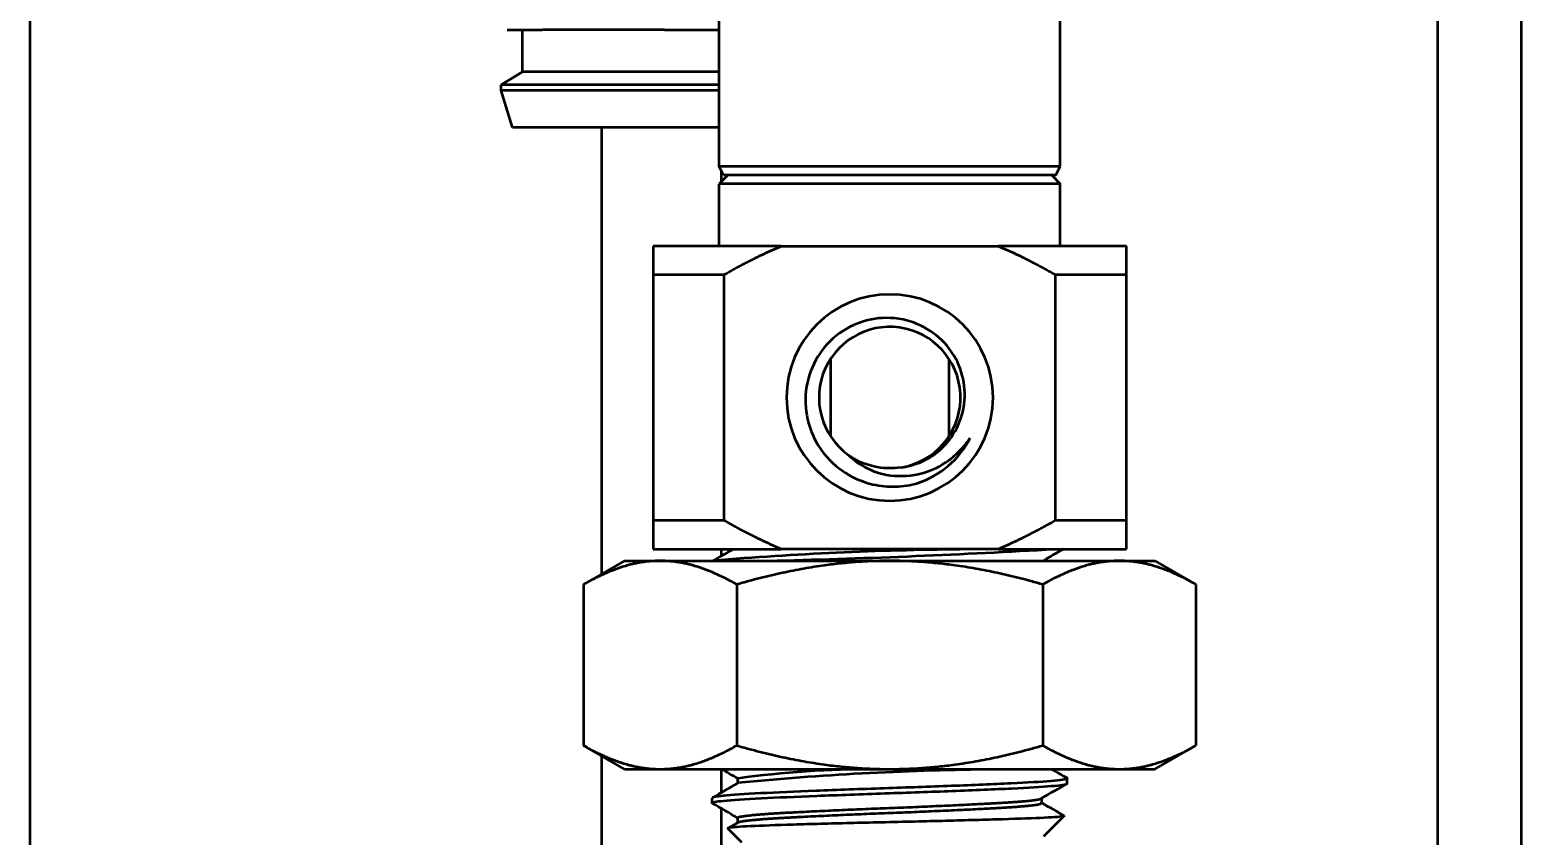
# Model space of a CAD drawing. Header units: millimetres. Extents: x 0 to 420, y 0 to 297.
# Drawn here: x 80.62 to 86.34, y 124.31 to 127.41 of the extents above; entities that cross this region are included whole.
import ezdxf

# ---------------------------------------------------------------- set-up
doc = ezdxf.new("R2010")
doc.units = ezdxf.units.MM
doc.header["$LTSCALE"] = 0.75
doc.layers.add('Visible', color=7, linetype='Continuous', lineweight=50)

msp = doc.modelspace()

# ---------------------------------------------------------------- linework, layer by layer
at = {"layer": 'Visible', "extrusion": (0, 1, 0)}
for p, q in [((80.6247, 132.6607), (80.6247, 120.5178)), ((83.2665, 126.8812), (83.2665, 132.6607)), ((86.0186, 132.6607), (86.0186, 119.0892)), ((84.5728, 126.8812), (84.5728, 132.1758)), ((86.339, 131.1218), (86.339, 120.5178)), ((82.4537, 127.4058), (82.5877, 127.4058)), ((82.5124, 127.2451), (82.5124, 127.4058)), ((83.0567, 127.4058), (82.5877, 127.4058)), ((83.0567, 127.4058), (83.2665, 127.4058)), ((82.5124, 127.2451), (82.4312, 127.1951)), ((83.2665, 127.2451), (82.5124, 127.2451)), ((83.2665, 127.1951), (82.4312, 127.1951)), ((82.4312, 127.1737), (82.4312, 127.1951)), ((83.2665, 127.1737), (82.4312, 127.1737)), ((82.474, 127.0308), (82.4312, 127.1737)), ((83.2665, 127.0308), (82.474, 127.0308)), ((82.8146, 127.0308), (82.8146, 125.3185)), ((84.5728, 126.8812), (83.2665, 126.8812)), ((83.2828, 126.8486), (83.2665, 126.8812)), ((83.274, 126.8662), (83.274, 126.8234)), ((84.5565, 126.8486), (84.5728, 126.8812)), ((83.2992, 126.8486), (83.2665, 126.8159)), ((84.5728, 126.8159), (83.2665, 126.8159)), ((83.2665, 126.5764), (83.2665, 126.8159)), ((84.5565, 126.8486), (83.2828, 126.8486)), ((84.5401, 126.8486), (84.5728, 126.8159)), ((84.5728, 126.5764), (84.5728, 126.8159)), ((83.504, 126.5764), (83.0125, 126.5764)), ((83.0125, 126.5764), (83.0125, 126.4676)), ((83.504, 126.5764), (84.3354, 126.5764)), ((84.8268, 126.5764), (84.3354, 126.5764)), ((84.8268, 126.4676), (84.8268, 126.5764)), ((83.0125, 126.4676), (83.2857, 126.4676)), ((83.0125, 126.4676), (83.0125, 125.5241)), ((83.2857, 125.5241), (83.2857, 126.4676)), ((84.5536, 126.4676), (84.5536, 125.5241)), ((84.5536, 126.4676), (84.8268, 126.4676)), ((84.8268, 125.5241), (84.8268, 126.4676)), ((83.6929, 126.1443), (83.6929, 125.8474)), ((84.1464, 126.1443), (84.1464, 125.8474)), ((83.2857, 125.5241), (83.0125, 125.5241)), ((83.0125, 125.5241), (83.0125, 125.4153)), ((84.8268, 125.5241), (84.5536, 125.5241)), ((84.8268, 125.4153), (84.8268, 125.5241)), ((83.0125, 125.4153), (83.504, 125.4153)), ((83.274, 125.4153), (83.274, 125.3884)), ((84.3354, 125.4153), (83.504, 125.4153)), ((84.3354, 125.4153), (84.8268, 125.4153)), ((82.9037, 125.3699), (82.7465, 125.2792)), ((82.9037, 125.3699), (83.0398, 125.3699)), ((83.0398, 125.3699), (83.9197, 125.3699)), ((83.9197, 125.3699), (84.7995, 125.3699)), ((84.7995, 125.3699), (84.9357, 125.3699)), ((84.9357, 125.3699), (85.0928, 125.2792)), ((82.7465, 125.2792), (82.7465, 124.6624)), ((83.3331, 125.2792), (83.3331, 124.6624)), ((84.5062, 125.2792), (84.5062, 124.6624)), ((85.0928, 125.2792), (85.0928, 124.6624)), ((82.9037, 124.5716), (82.7465, 124.6624)), ((84.9357, 124.5716), (85.0928, 124.6624)), ((82.8146, 124.6231), (82.8146, 120.5178)), ((82.9037, 124.5716), (83.0398, 124.5716)), ((83.0398, 124.5716), (83.9197, 124.5716)), ((83.274, 124.5716), (83.274, 124.4813)), ((83.9197, 124.5716), (84.7995, 124.5716)), ((84.7995, 124.5716), (84.9357, 124.5716)), ((83.3375, 124.518), (83.3375, 124.5361)), ((84.6, 124.5172), (84.6, 124.5361)), ((83.2393, 124.4416), (83.2393, 124.4605)), ((84.5018, 124.4416), (84.5018, 124.4597)), ((83.274, 124.4208), (83.274, 119.0892)), ((83.3527, 124.2904), (83.2992, 124.3439)), ((83.3375, 124.3668), (83.3375, 124.3849)), ((84.5106, 124.3144), (84.588, 124.3918))]:
    msp.add_line(p, q, dxfattribs=at)
at = {"layer": 'Visible', "extrusion": (-2e-16, 0, -1)}
msp.add_circle((-83.9197, 125.9959), 0.3957, dxfattribs=at)
at = {"layer": 'Visible'}
for centre, radius, start, end in [((83.9197, 125.9959), 0.2711, 279.3992, 234.3992), ((83.9197, 125.9959), 0.3447, 288.1105, 333.1105), ((84.3108, 112.3673), 13.0471, 90.53214, 94.6967), ((82.7294, 156.4609), 31.0991, 271.39719, 273.36004), ((83.8793, 120.4263), 4.1454, 90.2266, 97.5103), ((84.4251, 113.1946), 11.3763, 90.6841, 95.4788)]:
    msp.add_arc(centre, radius, start, end, dxfattribs=at)
at = {"layer": 'Visible', "extrusion": (-2e-16, 0, -1)}
msp.add_arc((-83.9197, 125.9959), 0.2711, 260.6008, 305.6008, dxfattribs=at)
at = {"layer": 'Visible'}
for points, weights in [([(83.2857, 126.4676), (83.4005, 126.5333), (83.504, 126.5764)], [1.5934730558, 1.64725043909, 1.68452865899]), ([(84.3354, 126.5764), (84.4389, 126.5333), (84.5536, 126.4676)], [1.6845144357, 1.64723653055, 1.59345960133]), ([(83.504, 125.4153), (83.4005, 125.4584), (83.2857, 125.5241)], [1.6845144357, 1.64723653055, 1.59345960133]), ([(84.5536, 125.5241), (84.4389, 125.4584), (84.3354, 125.4153)], [1.59345960133, 1.64723653055, 1.6845144357]), ([(83.0398, 125.3699), (82.9037, 125.3699), (82.7465, 125.2792)], [1.80221813275, 1.80221813275, 1.67282469248]), ([(83.3331, 125.2792), (83.1759, 125.3699), (83.0398, 125.3699)], [1.67282469248, 1.80221813275, 1.80221813275]), ([(83.9197, 125.3699), (83.6474, 125.3699), (83.3331, 125.2792)], [1.80221813275, 1.80221813275, 1.67282469248]), ([(84.5062, 125.2792), (84.1919, 125.3699), (83.9197, 125.3699)], [1.67282469248, 1.80221813275, 1.80221813275]), ([(84.7995, 125.3699), (84.6634, 125.3699), (84.5062, 125.2792)], [1.80221813275, 1.80221813275, 1.67282469248]), ([(85.0928, 125.2792), (84.9357, 125.3699), (84.7995, 125.3699)], [1.67282469248, 1.80221813275, 1.80221813275]), ([(82.7465, 124.6624), (82.9037, 124.5716), (83.0398, 124.5716)], [1.67282469248, 1.80221813275, 1.80221813275]), ([(83.0398, 124.5716), (83.1759, 124.5716), (83.3331, 124.6624)], [1.80221813275, 1.80221813275, 1.67282469248]), ([(83.3331, 124.6624), (83.6474, 124.5716), (83.9197, 124.5716)], [1.67282469248, 1.80221813275, 1.80221813275]), ([(83.9197, 124.5716), (84.1919, 124.5716), (84.5062, 124.6624)], [1.80221813275, 1.80221813275, 1.67282469248]), ([(84.5062, 124.6624), (84.6634, 124.5716), (84.7995, 124.5716)], [1.67282469248, 1.80221813275, 1.80221813275]), ([(84.7995, 124.5716), (84.9357, 124.5716), (85.0928, 124.6624)], [1.80221813275, 1.80221813275, 1.67282469248])]:
    msp.add_rational_spline(points, weights, degree=2, dxfattribs=at)
for points, knots in [([(83.9639, 125.7284), (83.9858, 125.7311), (84.0073, 125.7364), (84.0488, 125.7522), (84.0687, 125.7627), (84.1197, 125.7983), (84.1448, 125.8264), (84.1822, 125.8852), (84.1955, 125.9188), (84.2099, 125.9948), (84.2079, 126.0336), (84.1931, 126.1035), (84.1786, 126.1379), (84.1341, 126.2045), (84.1046, 126.2315), (84.0434, 126.2722), (84.0079, 126.287), (83.9268, 126.304), (83.8856, 126.3025), (83.8115, 126.2882), (83.7746, 126.2734), (83.7026, 126.2272), (83.6736, 126.1964), (83.6295, 126.1325), (83.6131, 126.0949), (83.5937, 126.0089), (83.5948, 125.9654), (83.6086, 125.8865), (83.624, 125.8464), (83.6726, 125.7693), (83.7048, 125.7383), (83.7724, 125.6907), (83.8127, 125.6728), (83.8838, 125.6565), (83.913, 125.6538), (83.9708, 125.6557), (83.9993, 125.6602), (84.0268, 125.6682)], [0.000001, 0.000001, 0.000001, 0.000001, 0.046372, 0.046372, 0.093379, 0.093379, 0.177101, 0.177101, 0.265212, 0.265212, 0.3678, 0.3678, 0.477864, 0.477864, 0.606343, 0.606343, 0.745368, 0.745368, 0.908032, 0.908032, 1.08563, 1.08563, 1.293485, 1.293485, 1.521748, 1.521748, 1.789051, 1.789051, 2.091572, 2.091572, 2.437588, 2.437588, 2.824715, 2.824715, 3.084427, 3.084427, 3.339407, 3.339407, 3.339407, 3.339407]), ([(83.7619, 125.7755), (83.7827, 125.7549), (83.8067, 125.7378), (83.8709, 125.7058), (83.9046, 125.7), (83.9632, 125.6926), (84.0043, 125.6955), (84.0799, 125.7161), (84.1141, 125.7325), (84.1608, 125.7663), (84.1761, 125.7797), (84.2036, 125.8083), (84.2161, 125.8236), (84.2271, 125.84)], [-0.3170107, -0.3170107, -0.3170107, -0.3170107, -0.2902297, -0.2902297, -0.2513104, -0.2513104, -0.1642592, -0.1642592, -0.0840193, -0.0840193, -0.0416736, -0.0416736, -0.000001, -0.000001, -0.000001, -0.000001]), ([(83.2405, 124.4402), (83.24, 124.4406), (83.2396, 124.4409), (83.2377, 124.4441), (83.2528, 124.4472), (83.3162, 124.4537), (83.3652, 124.4569), (83.4883, 124.463), (83.5602, 124.466), (83.7226, 124.4725), (83.8119, 124.4758), (83.9899, 124.4818), (84.0768, 124.4849), (84.2435, 124.4913), (84.3212, 124.4946), (84.4505, 124.5006), (84.5018, 124.5037), (84.576, 124.5101), (84.5969, 124.5134), (84.5999, 124.5167), (84.6, 124.517), (84.6, 124.5172)], [0.722332, 0.722332, 0.722332, 0.722332, 0.741189, 0.741189, 0.924573, 0.924573, 1.115195, 1.115195, 1.298504, 1.298504, 1.489033, 1.489033, 1.672267, 1.672267, 1.862701, 1.862701, 2.04586, 2.04586, 2.236197, 2.236197, 2.250963, 2.250963, 2.250963, 2.250963]), ([(84.5988, 124.5375), (84.6001, 124.5367), (84.6004, 124.536), (84.5961, 124.5322), (84.5746, 124.5289), (84.4995, 124.5224), (84.4478, 124.5194), (84.3177, 124.5133), (84.2398, 124.5101), (84.0728, 124.5036), (83.9859, 124.5006), (83.808, 124.4945), (83.7188, 124.4912), (83.557, 124.4848), (83.4854, 124.4817), (83.363, 124.4757), (83.3145, 124.4724), (83.254, 124.4662), (83.2393, 124.4633), (83.2393, 124.4605)], [17.419002, 17.419002, 17.419002, 17.419002, 17.465345, 17.465345, 17.655848, 17.655848, 17.839216, 17.839216, 18.029821, 18.029821, 18.213261, 18.213261, 18.403967, 18.403967, 18.587481, 18.587481, 18.778284, 18.778284, 18.94999, 18.94999, 18.94999, 18.94999]), ([(84.5877, 124.3927), (84.5892, 124.3919), (84.5872, 124.391), (84.5693, 124.3881), (84.5402, 124.3861), (84.4527, 124.382), (84.3955, 124.3801), (84.294, 124.3772), (84.258, 124.3762), (84.1461, 124.3732), (84.0658, 124.3712), (83.9411, 124.3683), (83.8981, 124.3674), (83.7759, 124.3645), (83.6989, 124.3626), (83.5923, 124.3596), (83.5581, 124.3586), (83.4626, 124.3556), (83.4096, 124.3538), (83.3331, 124.3497), (83.3096, 124.3476), (83.2995, 124.3451), (83.2986, 124.3445), (83.2992, 124.3439)], [0.34733, 0.34733, 0.34733, 0.34733, 0.432334, 0.432334, 0.616607, 0.616607, 0.797039, 0.797039, 0.88625, 0.88625, 1.060615, 1.060615, 1.150852, 1.150852, 1.31936, 1.31936, 1.405978, 1.405978, 1.580296, 1.580296, 1.750815, 1.750815, 1.802733, 1.802733, 1.802733, 1.802733])]:
    msp.add_open_spline(points, degree=3, knots=knots, dxfattribs=at)
for points in [[(83.2421, 125.3699), (83.2682, 125.385), (83.2943, 125.4002), (83.3205, 125.4153)], [(84.5855, 125.4153), (84.5594, 125.4002), (84.5332, 125.385), (84.5071, 125.3699)], [(83.3375, 124.5353), (83.3166, 124.5474), (83.2957, 124.5595), (83.2747, 124.5716)], [(84.5398, 124.5716), (84.5595, 124.5603), (84.5791, 124.5489), (84.5988, 124.5375)], [(83.2405, 124.4619), (83.2733, 124.4809), (83.3061, 124.4998), (83.3389, 124.5188)], [(84.5988, 124.5158), (84.566, 124.4969), (84.5332, 124.4779), (84.5004, 124.4589)], [(83.3375, 124.3841), (83.3052, 124.4028), (83.2728, 124.4215), (83.2405, 124.4402)], [(84.5018, 124.4424), (84.5304, 124.4258), (84.5591, 124.4093), (84.5877, 124.3927)], [(83.2996, 124.3449), (83.3127, 124.3525), (83.3258, 124.36), (83.3389, 124.3676)]]:
    msp.add_open_spline(points, degree=3, dxfattribs=at)
for points, weights, knots in [([(83.3375, 124.3849), (83.3375, 124.3944), (83.508, 124.4038), (83.6785, 124.4133), (83.9197, 124.4227), (84.1608, 124.4322), (84.3313, 124.4416), (84.4853, 124.4502), (84.5004, 124.4589)], [1, 0.923879532511, 1, 0.923879532511, 1, 0.923879532511, 1, 0.930752041573, 0.9874959459], [0.10373163, 0.10373163, 0.10373163, 0.11669809, 0.11669809, 0.12966454, 0.12966454, 0.142631, 0.142631, 0.15442678, 0.15442678, 0.15442678]), ([(83.3389, 124.3676), (83.354, 124.3764), (83.508, 124.3849), (83.6785, 124.3944), (83.9197, 124.4038), (84.1608, 124.4133), (84.3313, 124.4227), (84.5018, 124.4322), (84.5018, 124.4416)], [0.9874959459, 0.930752041573, 1, 0.923879532511, 1, 0.923879532511, 1, 0.923879532511, 1], [0.1049023, 0.1049023, 0.1049023, 0.11669808, 0.11669808, 0.12966454, 0.12966454, 0.14263099, 0.14263099, 0.15559744, 0.15559744, 0.15559744])]:
    msp.add_rational_spline(points, weights, degree=2, knots=knots, dxfattribs=at)

doc.saveas('drawing.dxf')
